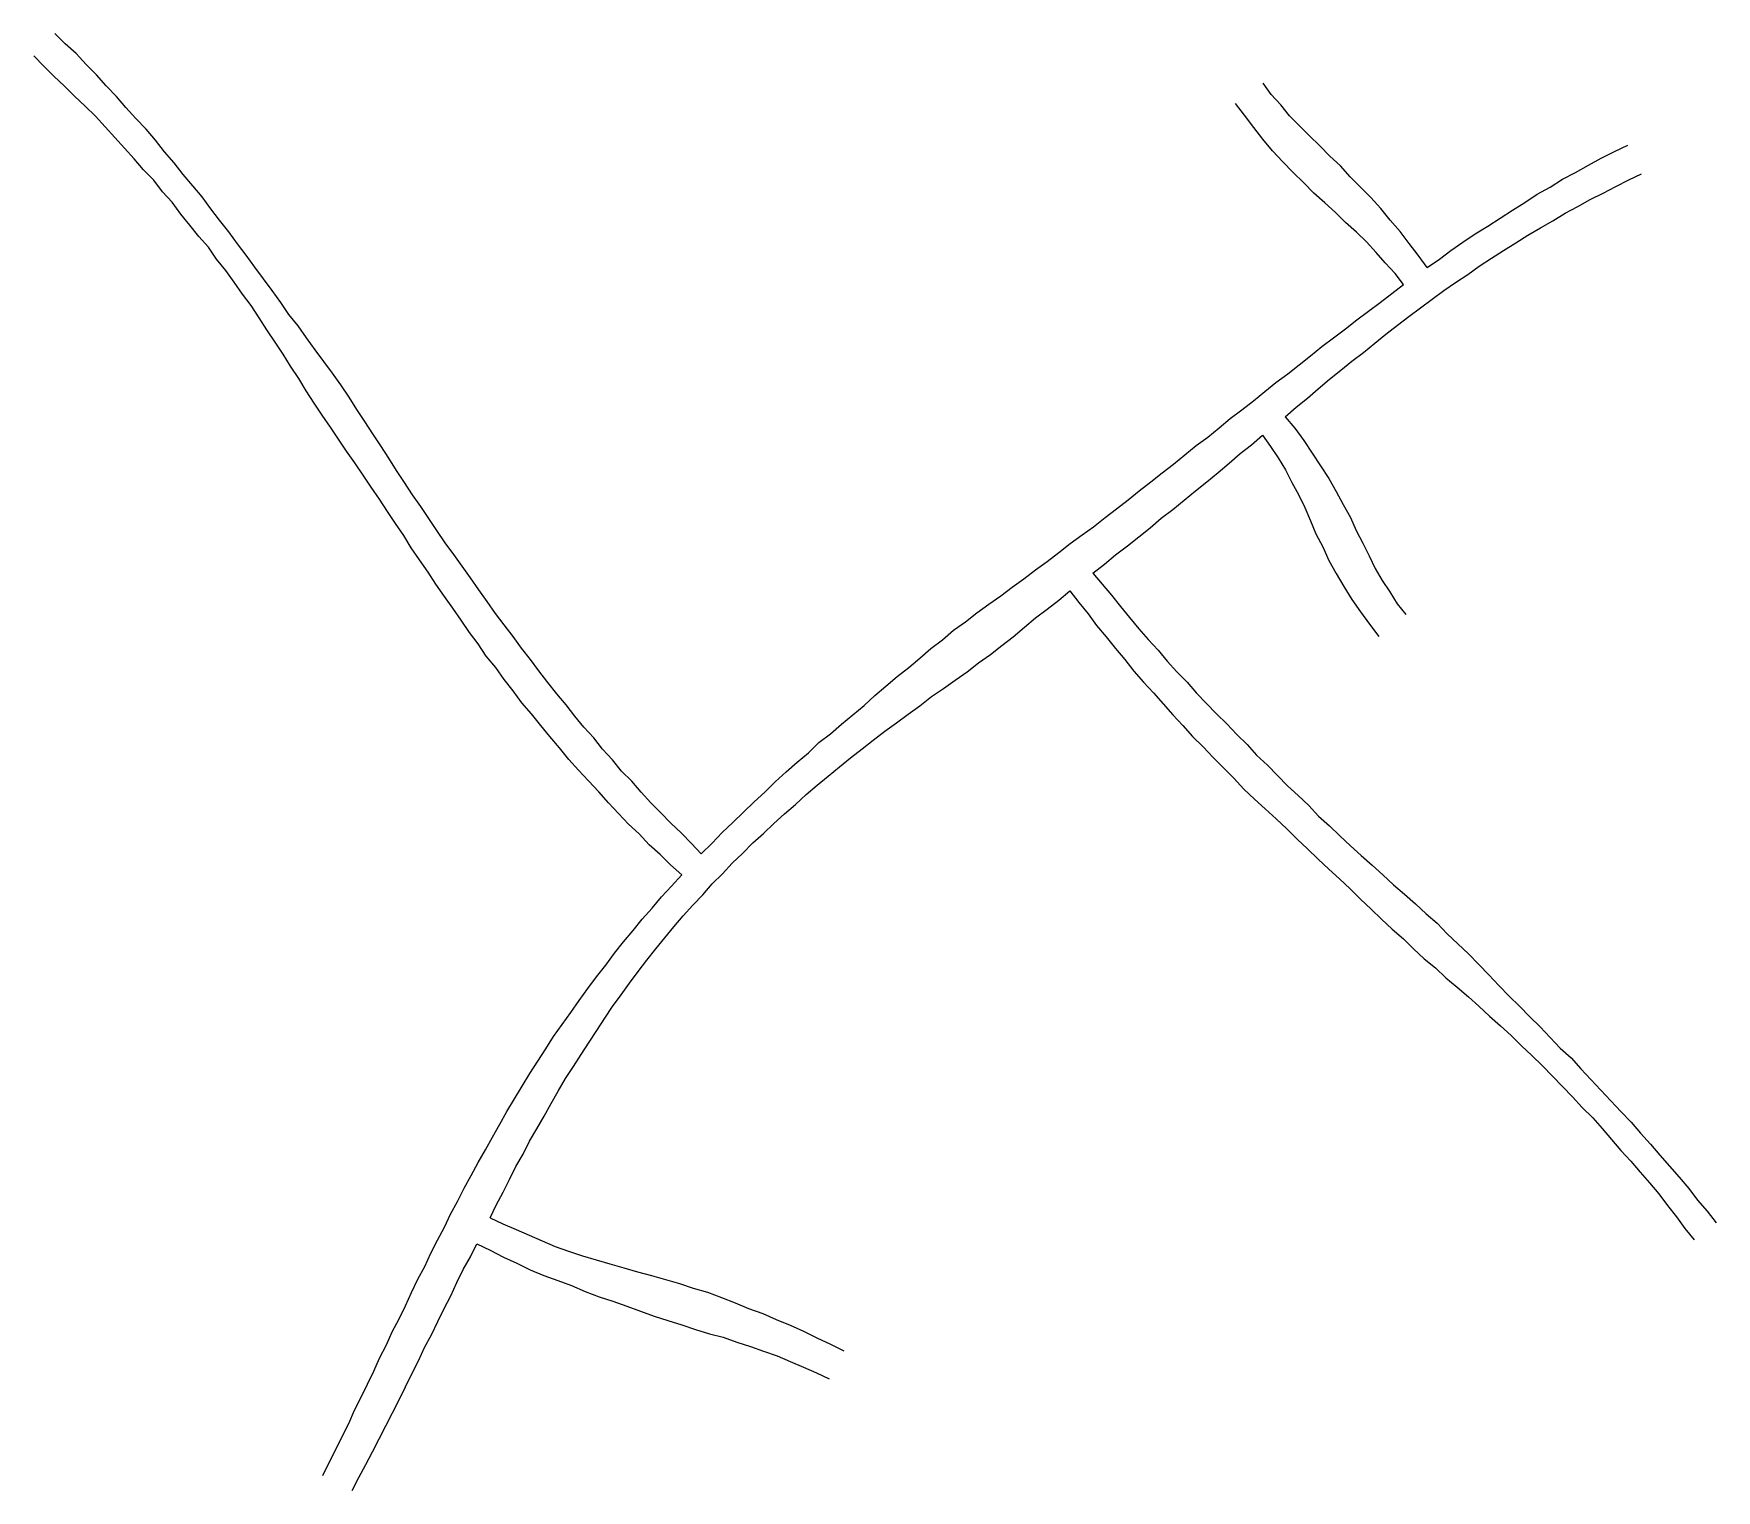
# Model space of a CAD drawing. Header units: metres. Extents: x 5148 to 5437, y 9199 to 9449.
import ezdxf

# ---------------------------------------------------------------- set-up
doc = ezdxf.new("R2010")
doc.units = ezdxf.units.M
for name, color, linetype in [('BLIND_A_LEFT', 3, 'CONTINUOUS'), ('BLIND_A_RIGHT', 5, 'CONTINUOUS'), ('BLIND_B_LEFT', 3, 'CONTINUOUS'), ('BLIND_B_RIGHT', 5, 'CONTINUOUS'), ('BLIND_C_LEFT', 3, 'CONTINUOUS'), ('BLIND_C_RIGHT', 5, 'CONTINUOUS'), ('MAIN_LEFT_01', 3, 'CONTINUOUS'), ('MAIN_LEFT_02', 3, 'CONTINUOUS'), ('MAIN_LEFT_03', 3, 'CONTINUOUS'), ('MAIN_RIGHT_01', 5, 'CONTINUOUS'), ('MAIN_RIGHT_02', 5, 'CONTINUOUS'), ('MAIN_RIGHT_03', 5, 'CONTINUOUS'), ('MAIN_RIGHT_04', 5, 'CONTINUOUS'), ('RAMP_DOWN_LEFT', 3, 'CONTINUOUS'), ('RAMP_DOWN_RIGHT', 5, 'CONTINUOUS'), ('RAMP_UP_LEFT', 3, 'CONTINUOUS'), ('RAMP_UP_RIGHT', 5, 'CONTINUOUS')]:
    doc.layers.add(name, color=color, linetype=linetype)

msp = doc.modelspace()

# ---------------------------------------------------------------- linework, layer by layer
at = {"layer": 'BLIND_A_LEFT'}
msp.add_polyline3d([(5226.2, 9245.59, 600.9), (5228.38, 9244.54, 600.85), (5230.66, 9243.56, 600.83), (5232.9, 9242.61, 600.78), (5235.13, 9241.62, 600.74), (5237.39, 9240.68, 600.73), (5239.7, 9239.86, 600.7), (5242.07, 9239.05, 600.66), (5244.44, 9238.38, 600.64), (5246.78, 9237.7, 600.6), (5249.19, 9236.99, 600.58), (5251.55, 9236.29, 600.53), (5253.97, 9235.69, 600.5), (5256.37, 9234.97, 600.46), (5258.76, 9234.29, 600.42), (5261.14, 9233.49, 600.39), (5263.58, 9232.79, 600.36), (5265.96, 9231.89, 600.29), (5268.32, 9230.97, 600.25), (5270.65, 9230, 600.22), (5273.08, 9229.17, 600.16), (5275.39, 9228.13, 600.12), (5277.76, 9227.16, 600.08), (5280.08, 9226.11, 600.04), (5282.39, 9224.95, 599.98), (5284.72, 9223.89, 599.96), (5287, 9222.74, 599.91)], dxfattribs=at)
at = {"layer": 'BLIND_A_RIGHT'}
msp.add_polyline3d([(5223.92, 9241.15, 600.82), (5226.22, 9240.01, 600.79), (5228.48, 9238.84, 600.74), (5230.79, 9237.8, 600.72), (5233.08, 9236.68, 600.69), (5235.42, 9235.7, 600.65), (5237.84, 9234.82, 600.63), (5240.22, 9233.93, 600.6), (5242.57, 9232.94, 600.57), (5244.93, 9232.02, 600.53), (5247.3, 9231.24, 600.49), (5249.69, 9230.38, 600.46), (5252.07, 9229.54, 600.44), (5254.42, 9228.66, 600.41), (5256.78, 9227.94, 600.35), (5259.16, 9227.2, 600.31), (5261.52, 9226.38, 600.28), (5263.9, 9225.66, 600.23), (5266.27, 9225.06, 600.19), (5268.6, 9224.21, 600.13), (5270.95, 9223.5, 600.09), (5273.23, 9222.67, 600.05), (5275.56, 9221.88, 600.02), (5277.8, 9220.92, 599.97), (5280.07, 9219.93, 599.93), (5282.31, 9218.93, 599.89), (5284.51, 9217.92, 599.85)], dxfattribs=at)
at = {"layer": 'BLIND_B_LEFT'}
msp.add_polyline3d([(5383.25, 9406.02, 598.83), (5381.78, 9407.96, 598.88), (5380.1, 9409.74, 598.92), (5378.52, 9411.53, 598.98), (5376.86, 9413.35, 599.04), (5375.12, 9415.05, 599.09), (5373.28, 9416.7, 599.13), (5371.53, 9418.4, 599.18), (5369.69, 9420.09, 599.23), (5367.83, 9421.77, 599.27), (5366.08, 9423.53, 599.32), (5364.21, 9425.34, 599.36), (5362.46, 9427.14, 599.4), (5360.69, 9429.01, 599.44), (5359.04, 9431, 599.47), (5357.48, 9433.06, 599.51), (5355.88, 9435.13, 599.55), (5354.35, 9437.17, 599.59)], dxfattribs=at)
at = {"layer": 'BLIND_B_RIGHT'}
msp.add_polyline3d([(5387.32, 9408.98, 598.77), (5385.76, 9411.06, 598.81), (5384.18, 9413.08, 598.87), (5382.64, 9415.17, 598.91), (5380.92, 9417.11, 598.97), (5379.32, 9419.09, 599.01), (5377.62, 9421, 599.07), (5375.84, 9422.79, 599.11), (5374.06, 9424.57, 599.15), (5372.4, 9426.43, 599.21), (5370.55, 9428.09, 599.26), (5368.82, 9429.88, 599.3), (5367.05, 9431.59, 599.33), (5365.33, 9433.29, 599.36), (5363.65, 9435.03, 599.4), (5362.14, 9436.92, 599.43), (5360.48, 9438.7, 599.49), (5359.1, 9440.63, 599.52)], dxfattribs=at)
at = {"layer": 'BLIND_C_LEFT'}
msp.add_polyline3d([(5362.86, 9383.31, 599.28), (5364.55, 9381.32, 599.24), (5366.11, 9379.22, 599.21), (5367.54, 9377.04, 599.2), (5368.97, 9374.88, 599.17), (5370.37, 9372.69, 599.14), (5371.64, 9370.43, 599.12), (5372.86, 9368.21, 599.11), (5374.09, 9366, 599.06), (5375.11, 9363.75, 599.03), (5376.24, 9361.57, 599), (5377.34, 9359.4, 598.97), (5378.38, 9357.24, 598.93), (5379.58, 9355.14, 598.89), (5380.86, 9353.18, 598.85), (5382.15, 9351.13, 598.81), (5383.64, 9349.31, 598.78)], dxfattribs=at)
at = {"layer": 'BLIND_C_RIGHT'}
msp.add_polyline3d([(5358.96, 9380.14, 599.2), (5360.34, 9378.22, 599.17), (5361.7, 9376.22, 599.16), (5362.96, 9374.2, 599.13), (5364.02, 9372.01, 599.09), (5365.2, 9369.92, 599.07), (5366.24, 9367.71, 599.06), (5367.22, 9365.44, 599.02), (5368.18, 9363.18, 598.99), (5369.38, 9360.92, 598.98), (5370.38, 9358.6, 598.93), (5371.67, 9356.35, 598.9), (5372.95, 9354.1, 598.85), (5374.34, 9351.9, 598.83), (5375.81, 9349.75, 598.77), (5377.38, 9347.65, 598.76), (5379, 9345.54, 598.72)], dxfattribs=at)
at = {"layer": 'MAIN_LEFT_01'}
msp.add_polyline3d([(5197.44, 9201.3, 601.25), (5198.54, 9203.53, 601.22), (5199.68, 9205.74, 601.2), (5200.77, 9207.98, 601.16), (5201.91, 9210.21, 601.16), (5202.91, 9212.52, 601.13), (5204.03, 9214.76, 601.11), (5205.1, 9216.99, 601.09), (5206.19, 9219.24, 601.09), (5207.21, 9221.49, 601.07), (5208.38, 9223.73, 601.05), (5209.37, 9226, 601.03), (5210.55, 9228.25, 601.01), (5211.66, 9230.47, 601), (5212.71, 9232.75, 600.98), (5213.79, 9235.02, 600.98), (5214.97, 9237.21, 600.97), (5216.04, 9239.49, 600.95), (5217.18, 9241.75, 600.93), (5218.35, 9243.96, 600.94), (5219.4, 9246.24, 600.92), (5220.62, 9248.42, 600.91), (5221.74, 9250.67, 600.91), (5222.93, 9252.89, 600.89), (5224.17, 9255.09, 600.88), (5225.43, 9257.28, 600.87), (5226.63, 9259.48, 600.87), (5227.88, 9261.67, 600.86), (5229.09, 9263.89, 600.86), (5230.39, 9266.06, 600.84), (5231.7, 9268.23, 600.84), (5233.02, 9270.39, 600.82), (5234.4, 9272.5, 600.82), (5235.81, 9274.63, 600.81), (5237.11, 9276.76, 600.8), (5238.61, 9278.82, 600.78), (5240.09, 9280.89, 600.78), (5241.53, 9282.97, 600.78), (5242.98, 9285.04, 600.76), (5244.51, 9287.02, 600.77), (5246.09, 9289, 600.76), (5247.57, 9291.09, 600.74), (5249.15, 9293.04, 600.74), (5250.8, 9294.97, 600.72), (5252.35, 9296.94, 600.72), (5254.05, 9298.84, 600.72), (5255.69, 9300.76, 600.69), (5257.37, 9302.63, 600.7), (5259.16, 9304.55, 600.69)], dxfattribs=at)
at = {"layer": 'MAIN_LEFT_02'}
msp.add_polyline3d([(5262.51, 9308.16, 600.62), (5264.35, 9310.02, 600.63), (5266.07, 9311.83, 600.62), (5267.92, 9313.58, 600.62), (5269.75, 9315.34, 600.6), (5271.57, 9317.09, 600.57), (5273.46, 9318.75, 600.56), (5275.2, 9320.54, 600.56), (5277.09, 9322.26, 600.54), (5279.01, 9323.9, 600.52), (5280.92, 9325.52, 600.49), (5282.72, 9327.28, 600.48), (5284.73, 9328.8, 600.45), (5286.64, 9330.48, 600.44), (5288.57, 9332.09, 600.42), (5290.49, 9333.69, 600.4), (5292.37, 9335.38, 600.38), (5294.25, 9337, 600.34), (5296.19, 9338.66, 600.32), (5298.16, 9340.19, 600.29), (5300.1, 9341.79, 600.27), (5301.99, 9343.46, 600.25), (5303.97, 9344.98, 600.21), (5305.85, 9346.63, 600.18), (5307.91, 9348.07, 600.17), (5309.85, 9349.6, 600.13), (5311.95, 9351.06, 600.09), (5314, 9352.5, 600.08), (5315.95, 9354.02, 600.05), (5317.96, 9355.46, 600), (5319.97, 9356.97, 599.98), (5321.99, 9358.45, 599.95), (5323.97, 9359.97, 599.92), (5325.92, 9361.49, 599.88), (5327.97, 9362.98, 599.85), (5329.96, 9364.39, 599.8), (5331.91, 9365.98, 599.77), (5333.89, 9367.48, 599.74), (5335.88, 9369.02, 599.69), (5337.78, 9370.57, 599.65), (5339.8, 9372.13, 599.63), (5341.74, 9373.66, 599.6), (5343.7, 9375.18, 599.55), (5345.66, 9376.75, 599.52), (5347.56, 9378.37, 599.48), (5349.6, 9379.8, 599.44), (5351.54, 9381.42, 599.41), (5353.45, 9382.98, 599.38), (5355.46, 9384.48, 599.33), (5357.43, 9386.02, 599.3), (5359.36, 9387.65, 599.25), (5361.29, 9389.21, 599.21), (5363.32, 9390.71, 599.19), (5365.3, 9392.24, 599.15), (5367.26, 9393.8, 599.11), (5369.19, 9395.38, 599.07), (5371.2, 9396.88, 599.02), (5373.23, 9398.43, 599), (5375.21, 9399.94, 598.96), (5377.2, 9401.44, 598.94), (5379.19, 9402.95, 598.88), (5381.19, 9404.49, 598.86), (5383.25, 9406.02, 598.83)], dxfattribs=at)
at = {"layer": 'MAIN_LEFT_03'}
msp.add_polyline3d([(5387.32, 9408.98, 598.77), (5389.39, 9410.39, 598.73), (5391.38, 9411.86, 598.69), (5393.45, 9413.31, 598.66), (5395.56, 9414.74, 598.63), (5397.72, 9416.07, 598.61), (5399.82, 9417.42, 598.56), (5401.94, 9418.83, 598.53), (5404.09, 9420.15, 598.52), (5406.19, 9421.57, 598.47), (5408.45, 9422.76, 598.45), (5410.57, 9424.14, 598.44), (5412.81, 9425.28, 598.41), (5415, 9426.54, 598.38), (5417.22, 9427.76, 598.36), (5419.49, 9428.88, 598.34), (5421.77, 9430.02, 598.32)], dxfattribs=at)
at = {"layer": 'MAIN_RIGHT_01'}
msp.add_polyline3d([(5202.47, 9198.74, 601.17), (5203.66, 9200.95, 601.14), (5204.82, 9203.18, 601.13), (5205.97, 9205.39, 601.1), (5207.15, 9207.61, 601.08), (5208.28, 9209.81, 601.07), (5209.45, 9212.06, 601.04), (5210.58, 9214.29, 601.02), (5211.68, 9216.56, 601), (5212.74, 9218.78, 600.99), (5213.91, 9221.02, 600.98), (5214.94, 9223.31, 600.96), (5216.15, 9225.48, 600.94), (5217.21, 9227.77, 600.93), (5218.28, 9230.03, 600.92), (5219.45, 9232.21, 600.9), (5220.51, 9234.46, 600.88), (5221.59, 9236.73, 600.87), (5222.81, 9238.89, 600.86), (5223.92, 9241.15, 600.82)], dxfattribs=at)
at = {"layer": 'MAIN_RIGHT_02'}
msp.add_polyline3d([(5226.2, 9245.59, 600.9), (5227.27, 9247.79, 600.83), (5228.45, 9249.98, 600.83), (5229.56, 9252.18, 600.82), (5230.65, 9254.41, 600.8), (5231.88, 9256.56, 600.79), (5233, 9258.79, 600.79), (5234.25, 9260.91, 600.78), (5235.47, 9263.08, 600.77), (5236.68, 9265.23, 600.76), (5237.88, 9267.39, 600.75), (5239.14, 9269.52, 600.75), (5240.56, 9271.59, 600.73), (5241.86, 9273.65, 600.72), (5243.21, 9275.77, 600.71), (5244.57, 9277.8, 600.72), (5245.91, 9279.9, 600.7), (5247.24, 9281.93, 600.7), (5248.73, 9283.93, 600.7), (5250.16, 9285.94, 600.68), (5251.65, 9287.93, 600.68), (5253.15, 9289.86, 600.67), (5254.71, 9291.81, 600.67), (5256.24, 9293.72, 600.64), (5257.81, 9295.6, 600.64), (5259.39, 9297.53, 600.63), (5261.05, 9299.34, 600.62), (5262.77, 9301.13, 600.61), (5264.4, 9302.99, 600.6), (5266.16, 9304.74, 600.57), (5267.82, 9306.56, 600.58), (5269.62, 9308.24, 600.55), (5271.36, 9310.04, 600.53), (5273.2, 9311.68, 600.53), (5274.98, 9313.4, 600.51), (5276.83, 9315.03, 600.49), (5278.69, 9316.64, 600.49), (5280.52, 9318.34, 600.47), (5282.42, 9319.96, 600.45), (5284.31, 9321.52, 600.42), (5286.25, 9323.11, 600.41), (5288.16, 9324.65, 600.38), (5290.14, 9326.19, 600.38), (5292.07, 9327.73, 600.34), (5294.08, 9329.23, 600.31), (5296.08, 9330.68, 600.29), (5298.1, 9332.17, 600.27), (5300.09, 9333.63, 600.24), (5302.07, 9335.2, 600.23), (5304.13, 9336.59, 600.2), (5306.16, 9338.05, 600.17), (5308.22, 9339.46, 600.14), (5310.17, 9340.98, 600.11), (5312.2, 9342.43, 600.09), (5314.15, 9343.99, 600.06), (5316.15, 9345.5, 600.03), (5318.06, 9347.12, 600.01), (5319.94, 9348.74, 599.97), (5321.96, 9350.21, 599.93), (5323.96, 9351.77, 599.9), (5325.89, 9353.39, 599.82)], dxfattribs=at)
at = {"layer": 'MAIN_RIGHT_03'}
msp.add_polyline3d([(5329.79, 9356.42, 599.88), (5331.83, 9357.97, 599.77), (5333.74, 9359.59, 599.74), (5335.75, 9361.09, 599.71), (5337.71, 9362.67, 599.68), (5339.66, 9364.23, 599.64), (5341.59, 9365.85, 599.6), (5343.55, 9367.38, 599.55), (5345.51, 9368.97, 599.53), (5347.44, 9370.57, 599.5), (5349.41, 9372.11, 599.46), (5351.35, 9373.73, 599.41), (5353.24, 9375.33, 599.37), (5355.13, 9377, 599.34), (5357.07, 9378.5, 599.3), (5358.96, 9380.14, 599.2)], dxfattribs=at)
at = {"layer": 'MAIN_RIGHT_04'}
msp.add_polyline3d([(5362.86, 9383.31, 599.28), (5364.76, 9384.93, 599.15), (5366.73, 9386.49, 599.11), (5368.58, 9388.11, 599.08), (5370.51, 9389.76, 599.05), (5372.45, 9391.29, 599), (5374.36, 9392.89, 598.97), (5376.35, 9394.38, 598.94), (5378.28, 9395.93, 598.9), (5380.19, 9397.52, 598.87), (5382.19, 9399.05, 598.82), (5384.16, 9400.55, 598.79), (5386.13, 9402.04, 598.77), (5388.17, 9403.5, 598.72), (5390.13, 9405.01, 598.69), (5392.19, 9406.38, 598.65), (5394.26, 9407.76, 598.62), (5396.24, 9409.2, 598.6), (5398.34, 9410.57, 598.55), (5400.44, 9411.88, 598.53), (5402.52, 9413.19, 598.51), (5404.58, 9414.52, 598.47), (5406.77, 9415.77, 598.43), (5408.89, 9417.01, 598.43), (5411, 9418.3, 598.39), (5413.17, 9419.44, 598.35), (5415.33, 9420.66, 598.33), (5417.53, 9421.76, 598.3), (5419.73, 9422.88, 598.29), (5421.96, 9424.01, 598.26), (5424.14, 9425.09, 598.25)], dxfattribs=at)
at = {"layer": 'RAMP_DOWN_LEFT'}
msp.add_polyline3d([(5259.16, 9304.55, 600.69), (5257.24, 9306.26, 600.64), (5255.46, 9308.03, 600.57), (5253.56, 9309.73, 600.47), (5251.85, 9311.58, 600.34), (5249.98, 9313.29, 600.19), (5248.27, 9315.1, 600.01), (5246.54, 9316.95, 599.81), (5244.88, 9318.85, 599.58), (5243.11, 9320.7, 599.33), (5241.39, 9322.53, 599.06), (5239.72, 9324.41, 598.8), (5238.15, 9326.37, 598.52), (5236.48, 9328.31, 598.25), (5234.91, 9330.24, 597.98), (5233.33, 9332.25, 597.7), (5231.68, 9334.14, 597.44), (5230.14, 9336.16, 597.16), (5228.62, 9338.15, 596.88), (5227.18, 9340.22, 596.62), (5225.55, 9342.14, 596.35), (5224.17, 9344.24, 596.06), (5222.65, 9346.23, 595.79), (5221.25, 9348.34, 595.52), (5219.79, 9350.39, 595.26), (5218.34, 9352.43, 594.99), (5216.89, 9354.5, 594.7), (5215.53, 9356.59, 594.44), (5214.08, 9358.7, 594.15), (5212.65, 9360.76, 593.88), (5211.36, 9362.87, 593.62), (5209.96, 9364.98, 593.34), (5208.55, 9367.03, 593.08), (5207.2, 9369.12, 592.81), (5205.77, 9371.19, 592.54), (5204.37, 9373.27, 592.25), (5202.96, 9375.36, 591.98), (5201.53, 9377.38, 591.7), (5200.15, 9379.48, 591.43), (5198.77, 9381.53, 591.16), (5197.36, 9383.58, 590.89), (5195.95, 9385.66, 590.63), (5194.59, 9387.79, 590.34), (5193.33, 9389.91, 590.06), (5191.89, 9391.98, 589.79), (5190.65, 9394.09, 589.52), (5189.25, 9396.15, 589.27), (5187.85, 9398.24, 588.99), (5186.49, 9400.3, 588.71), (5185.13, 9402.42, 588.45), (5183.62, 9404.39, 588.17), (5182.2, 9406.43, 587.9), (5180.77, 9408.46, 587.62), (5179.16, 9410.38, 587.34), (5177.78, 9412.44, 587.08), (5176.16, 9414.32, 586.8), (5174.6, 9416.26, 586.52), (5173.03, 9418.16, 586.26), (5171.53, 9420.18, 585.99), (5169.88, 9421.99, 585.72), (5168.37, 9423.95, 585.45), (5166.64, 9425.76, 585.16), (5165.04, 9427.65, 584.89), (5163.37, 9429.47, 584.63), (5161.69, 9431.29, 584.37), (5160.05, 9433.15, 584.15), (5158.36, 9434.96, 583.95), (5156.57, 9436.72, 583.77), (5154.77, 9438.42, 583.62), (5153.02, 9440.12, 583.5), (5151.23, 9441.86, 583.38), (5149.51, 9443.6, 583.33), (5147.74, 9445.35, 583.28)], dxfattribs=at)
at = {"layer": 'RAMP_DOWN_RIGHT'}
msp.add_polyline3d([(5262.51, 9308.16, 600.62), (5260.81, 9309.94, 600.57), (5259.08, 9311.72, 600.51), (5257.29, 9313.46, 600.4), (5255.54, 9315.2, 600.27), (5253.85, 9316.94, 600.12), (5252.15, 9318.78, 599.94), (5250.55, 9320.64, 599.75), (5248.81, 9322.4, 599.51), (5247.23, 9324.33, 599.26), (5245.55, 9326.18, 599), (5244.03, 9328.11, 598.72), (5242.33, 9329.95, 598.46), (5240.75, 9331.84, 598.17), (5239.27, 9333.79, 597.91), (5237.68, 9335.68, 597.64), (5236.12, 9337.6, 597.35), (5234.57, 9339.6, 597.1), (5233.14, 9341.58, 596.83), (5231.58, 9343.55, 596.55), (5230.15, 9345.55, 596.28), (5228.64, 9347.54, 596), (5227.11, 9349.48, 595.73), (5225.72, 9351.54, 595.46), (5224.25, 9353.58, 595.19), (5222.85, 9355.61, 594.91), (5221.38, 9357.61, 594.64), (5219.94, 9359.63, 594.37), (5218.46, 9361.66, 594.1), (5217.07, 9363.73, 593.81), (5215.65, 9365.79, 593.55), (5214.3, 9367.86, 593.26), (5212.86, 9369.91, 593.01), (5211.46, 9371.99, 592.74), (5210.09, 9374.05, 592.46), (5208.78, 9376.16, 592.19), (5207.41, 9378.29, 591.9), (5206.04, 9380.35, 591.65), (5204.68, 9382.48, 591.37), (5203.31, 9384.58, 591.1), (5201.96, 9386.66, 590.81), (5200.54, 9388.77, 590.56), (5199.09, 9390.79, 590.28), (5197.6, 9392.82, 590.01), (5196.14, 9394.83, 589.72), (5194.63, 9396.86, 589.46), (5193.23, 9398.94, 589.19), (5191.6, 9400.88, 588.93), (5190.24, 9402.95, 588.64), (5188.74, 9405.03, 588.37), (5187.25, 9407, 588.1), (5185.74, 9409.04, 587.82), (5184.27, 9411.08, 587.54), (5182.8, 9413.06, 587.28), (5181.28, 9415.1, 587), (5179.68, 9417.09, 586.74), (5178.2, 9419.06, 586.46), (5176.68, 9421.1, 586.18), (5175.08, 9423, 585.92), (5173.46, 9424.96, 585.65), (5171.89, 9426.97, 585.38), (5170.22, 9428.86, 585.1), (5168.67, 9430.86, 584.83), (5167.06, 9432.76, 584.55), (5165.31, 9434.58, 584.3), (5163.6, 9436.47, 584.08), (5162, 9438.38, 583.89), (5160.23, 9440.17, 583.7), (5158.56, 9442.11, 583.55), (5156.74, 9443.87, 583.43), (5155.05, 9445.73, 583.33), (5153.14, 9447.4, 583.24), (5151.35, 9449.17, 583.2)], dxfattribs=at)
at = {"layer": 'RAMP_UP_LEFT'}
msp.add_polyline3d([(5329.79, 9356.42, 599.88), (5331.41, 9354.54, 599.93), (5333.03, 9352.64, 600.02), (5334.56, 9350.71, 600.13), (5336.12, 9348.8, 600.26), (5337.71, 9346.86, 600.42), (5339.34, 9345.03, 600.62), (5341.05, 9343.18, 600.84), (5342.59, 9341.29, 601.08), (5344.25, 9339.44, 601.34), (5346.03, 9337.69, 601.61), (5347.62, 9335.8, 601.86), (5349.34, 9334, 602.14), (5351.1, 9332.23, 602.39), (5352.86, 9330.5, 602.65), (5354.57, 9328.69, 602.91), (5356.36, 9326.97, 603.18), (5357.97, 9325.11, 603.44), (5359.85, 9323.41, 603.7), (5361.56, 9321.63, 603.98), (5363.29, 9319.85, 604.24), (5365.14, 9318.21, 604.48), (5366.94, 9316.47, 604.75), (5368.64, 9314.66, 605.01), (5370.49, 9312.98, 605.27), (5372.28, 9311.26, 605.54), (5374.14, 9309.55, 605.82), (5375.96, 9307.89, 606.08), (5377.82, 9306.21, 606.34), (5379.69, 9304.57, 606.6), (5381.52, 9302.86, 606.86), (5383.41, 9301.22, 607.11), (5385.3, 9299.58, 607.37), (5387.1, 9297.84, 607.65), (5389, 9296.23, 607.91), (5390.75, 9294.42, 608.16), (5392.56, 9292.67, 608.43), (5394.39, 9290.96, 608.7), (5396.16, 9289.16, 608.94), (5397.9, 9287.35, 609.21), (5399.64, 9285.53, 609.48), (5401.37, 9283.72, 609.74), (5403.15, 9281.97, 610), (5404.91, 9280.21, 610.27), (5406.71, 9278.43, 610.53), (5408.45, 9276.62, 610.79), (5410.14, 9274.74, 611.05), (5412.02, 9273.07, 611.32), (5413.72, 9271.2, 611.59), (5415.45, 9269.37, 611.85), (5417.17, 9267.53, 612.1), (5418.86, 9265.73, 612.36), (5420.6, 9263.87, 612.64), (5422.34, 9262.04, 612.88), (5423.95, 9260.12, 613.16), (5425.66, 9258.26, 613.4), (5427.3, 9256.37, 613.63), (5428.98, 9254.48, 613.81), (5430.63, 9252.57, 613.97), (5432.25, 9250.65, 614.11), (5433.78, 9248.63, 614.22), (5435.41, 9246.71, 614.29), (5437, 9244.73, 614.34)], dxfattribs=at)
at = {"layer": 'RAMP_UP_RIGHT'}
msp.add_polyline3d([(5325.89, 9353.39, 599.82), (5327.4, 9351.36, 599.87), (5328.99, 9349.44, 599.95), (5330.47, 9347.4, 600.05), (5332.11, 9345.47, 600.19), (5333.72, 9343.49, 600.36), (5335.34, 9341.58, 600.55), (5336.86, 9339.56, 600.76), (5338.53, 9337.65, 601), (5340.27, 9335.85, 601.27), (5341.93, 9333.94, 601.53), (5343.59, 9332.06, 601.81), (5345.31, 9330.24, 602.07), (5346.98, 9328.32, 602.33), (5348.79, 9326.56, 602.6), (5350.49, 9324.7, 602.85), (5352.28, 9322.93, 603.12), (5354.06, 9321.17, 603.37), (5355.8, 9319.31, 603.63), (5357.59, 9317.59, 603.89), (5359.44, 9315.91, 604.17), (5361.31, 9314.17, 604.43), (5363.14, 9312.44, 604.68), (5364.94, 9310.71, 604.96), (5366.74, 9309.01, 605.2), (5368.55, 9307.24, 605.47), (5370.38, 9305.52, 605.74), (5372.24, 9303.88, 606), (5374.04, 9302.14, 606.27), (5375.83, 9300.4, 606.51), (5377.68, 9298.67, 606.8), (5379.47, 9296.92, 607.05), (5381.3, 9295.24, 607.31), (5383.2, 9293.57, 607.59), (5384.95, 9291.82, 607.83), (5386.79, 9290.11, 608.11), (5388.75, 9288.56, 608.37), (5390.53, 9286.86, 608.62), (5392.45, 9285.23, 608.88), (5394.37, 9283.6, 609.16), (5396.2, 9281.97, 609.41), (5398.02, 9280.25, 609.68), (5399.92, 9278.61, 609.93), (5401.76, 9276.93, 610.21), (5403.5, 9275.14, 610.47), (5405.29, 9273.48, 610.72), (5407.12, 9271.75, 610.99), (5408.86, 9269.96, 611.26), (5410.56, 9268.17, 611.51), (5412.29, 9266.37, 611.77), (5413.95, 9264.55, 612.05), (5415.75, 9262.78, 612.31), (5417.4, 9260.92, 612.56), (5418.96, 9259.03, 612.82), (5420.61, 9257.17, 613.1), (5422.3, 9255.34, 613.33), (5423.91, 9253.45, 613.55), (5425.51, 9251.58, 613.75), (5427.1, 9249.69, 613.92), (5428.6, 9247.69, 614.04), (5430.13, 9245.76, 614.15), (5431.61, 9243.75, 614.24), (5433.18, 9241.8, 614.27)], dxfattribs=at)

doc.saveas('drawing.dxf')
